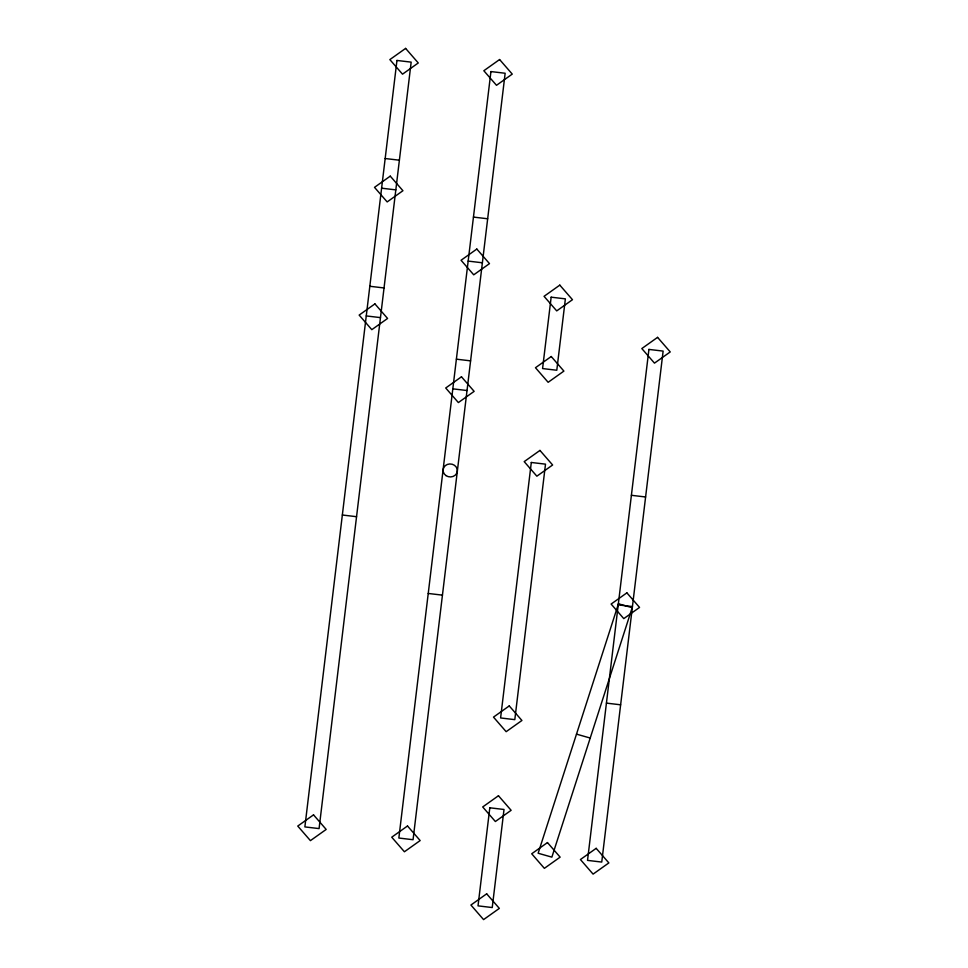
<?xml version="1.0" encoding="UTF-8"?>
<svg xmlns="http://www.w3.org/2000/svg" width="968" height="968" viewBox="0 0 968 968"><rect width="100%" height="100%" fill="white"/><g stroke="black" fill="none" stroke-linecap="round" stroke-linejoin="round"><path stroke-width="1.45" d="M385.167 158.522L399.385 160.204M381.61 188.191L395.815 189.873M473.449 217.086L487.666 218.768M468.161 261.094L482.379 262.788M369.824 286.274L384.03 287.956M366.255 315.931L380.472 317.613M456.376 359.176L470.593 360.858M452.818 388.846L467.024 390.527M631.39 495.301L645.608 496.983M342.345 515.012L356.551 516.694M618.225 604.891L632.443 606.573M428.231 593.457L442.449 595.139M606.428 703.119L620.633 704.801M576.492 734.143L590.226 738.04M396.953 60.452L304.872 826.914L319.077 828.596L411.17 62.133L396.953 60.452M490.933 71.572L398.852 838.034L413.058 839.716L505.151 73.253L490.933 71.572M489.808 807.796L478.023 905.866L492.24 907.548L504.013 809.478L489.808 807.796M531.299 462.474L500.601 717.953L514.807 719.647L545.504 464.156L531.299 462.474M551.155 297.176L542.576 368.566L556.794 370.248L565.372 298.858L551.155 297.176M648.923 349.412L587.528 860.383L601.745 862.065L663.128 351.094L648.923 349.412M618.467 603.79L538.148 853.244L551.869 857.14L632.189 607.686L618.467 603.79M405.616 48.4L389.85 59.605L402.519 74.173L418.273 62.968L405.616 48.4M499.597 59.532L483.831 70.737L496.499 85.305L512.254 74.1L499.597 59.532M390.261 176.14L374.507 187.344L387.164 201.925L402.93 190.72L390.261 176.14M374.918 303.892L359.152 315.096L371.821 329.664L387.575 318.46L374.918 303.892M476.825 249.054L461.058 260.259L473.727 274.827L489.481 263.623L476.825 249.054M559.806 285.124L544.052 296.329L556.721 310.897L572.475 299.693L559.806 285.124M461.47 376.794L445.716 387.999L458.372 402.567L474.139 391.362L461.47 376.794M551.24 356.514L535.473 367.719L548.142 382.299L563.896 371.095L551.24 356.514M657.575 337.36L641.82 348.565L654.477 363.133L670.243 351.929L657.575 337.36M539.95 450.423L524.196 461.627L536.853 476.195L552.619 464.991L539.95 450.423M313.523 814.862L297.757 826.067L310.425 840.635L326.18 829.431L313.523 814.862M626.877 592.852L611.123 604.056L623.779 618.625L639.545 607.42L626.877 592.852M509.253 705.914L493.499 717.119L506.155 731.687L521.921 720.482L509.253 705.914M407.504 825.994L391.738 837.199L404.406 851.767L420.16 840.563L407.504 825.994M498.459 795.744L482.705 806.949L495.362 821.517L511.128 810.313L498.459 795.744M547.464 842.571L531.71 853.776L544.367 868.344L560.133 857.14L547.464 842.571M486.674 893.827L470.92 905.032L483.576 919.6L499.343 908.395L486.674 893.827M596.179 848.331L580.425 859.536L593.082 874.116L608.848 862.911L596.179 848.331M445.994 475.603A7.151 6.486 6.3 0 0 457.319 471.283A7.151 6.486 6.3 0 0 447.337 464.446A7.151 6.486 6.3 0 0 445.994 475.603"/></g></svg>
